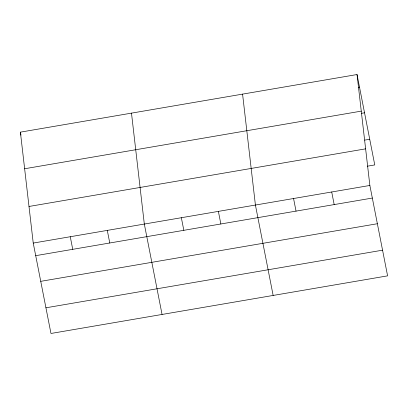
<?xml version="1.0" encoding="UTF-8"?>
<svg xmlns="http://www.w3.org/2000/svg" width="408" height="408" viewBox="0 0 408 408"><rect width="100%" height="100%" fill="white"/><g stroke="black" fill="none" stroke-linecap="round" stroke-linejoin="round"><path stroke-width="0.61" d="M357.031 74.531L369.862 185.456L387.6 275.854L50.969 333.469L33.237 243.071L20.4 132.146L357.031 74.531L374.763 164.929L367.261 166.214M358.25 87.343L359.499 87.128M24.638 168.749L361.264 111.134M361.411 113.337L364.538 112.802M364.721 140.112L369.725 139.256M28.999 206.468L365.629 148.849M33.237 243.071L369.862 185.456M35.705 255.668L372.336 198.053M40.744 281.341L377.375 223.727M45.936 307.795L382.561 250.181M331.714 191.984L334.183 204.581M293.561 198.518L296.035 211.114M273.146 295.443L255.413 205.046L242.576 94.121M218.382 211.385L220.85 223.982M181.351 217.719L183.824 230.316M162.058 314.456L144.325 224.058L131.488 113.133M107.294 230.398L109.767 242.995M70.263 236.732L72.736 249.329M20.4 132.146L20.986 135.145"/></g></svg>
